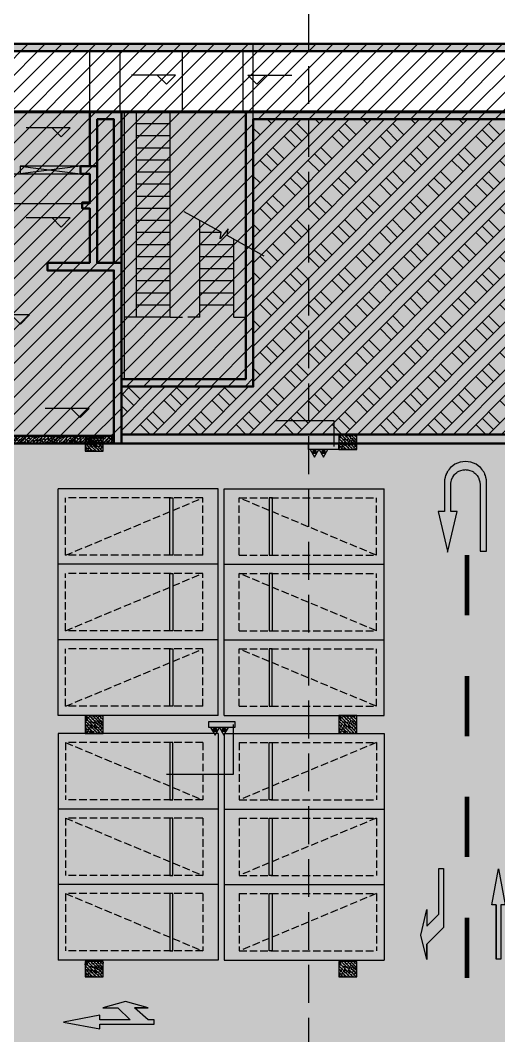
# Model space of a CAD drawing. Extents: x -1338203 to 1886333, y -530034 to 1031844.
# Drawn here: x 786707 to 802556, y 101746 to 135356 of the extents above; entities that cross this region are included whole.
import ezdxf

# ---------------------------------------------------------------- set-up
doc = ezdxf.new("R2010")
doc.units = 0
doc.header["$LTSCALE"] = 1000
doc.header["$MEASUREMENT"] = 0
for name, pattern in [('$1$DASH', [0.35, 0.25, -0.1]), ('$2$DASH', [0.35, 0.25, -0.1]), ('A-001-平面B2$0$__DASH', [0.35, 0.25, -0.1])]:
    doc.linetypes.add(name, pattern=pattern)
for name, color, linetype in [('$0$DIM_SYMB', 3, 'Continuous'), ('$1$0A-P-PKNG-LINE', 9, 'Continuous'), ('A-07-平面B1$0$0A-A-SYMB-ELEV', 150, 'Continuous'), ('A-07-平面B1$0$0A-E-STRS', 2, 'Continuous'), ('A-07-平面B1$0$0A-P-PKNG-STRP', 40, 'Continuous'), ('A-07-平面B1$0$0A-S-WALL-FINI', 5, 'Continuous'), ('A-FIRE', 7, 'Continuous'), ('p-a-regular', 5, 'Continuous'), ('S-07-墙柱B1_1$0$0S-CW-HATCH', 251, 'Continuous'), ('S-07-墙柱B1_1$0$0S-CW-HATCH-UP', 251, 'Continuous'), ('S-07-墙柱B1_1$0$0S-S-HOLE', 55, 'Continuous'), ('S001地下一墙柱$0$S001地下一墙柱$0$0S-CC-LINE', 52, 'Continuous'), ('S001地下一墙柱$0$S001地下一墙柱$0$0S-CW-HATCH', 251, 'Continuous'), ('S001地下一墙柱$0$S001地下一墙柱$0$0S-CW-HATCH-UP', 251, 'Continuous'), ('中心线', 42, 'Continuous'), ('地面指向箭头', 7, 'Continuous'), ('负一层消火栓$0$0P-ACC-FH', 7, 'Continuous'), ('负一层消火栓$0$0P-DIM-FH', 3, 'Continuous'), ('负一层消火栓$0$0P-EQUIP-FH', 7, 'Continuous')]:
    doc.layers.add(name, color=color, linetype=linetype)
doc.layers.add('AAD-A-PROOF', color=30, linetype='Continuous', plot=False)
doc.layers.add('p-a-regular-narrow', color=7, linetype='Continuous', true_color=0x9600ff)
doc.layers.add('p-h-walkable', color=7, linetype='Continuous', lineweight=70, true_color=0xf0f0f0)
doc.layers.add('S-07-墙柱B1_1$0$0S-CW-LINE', color=7, linetype='Continuous', lineweight=50)
doc.layers.add('S001地下一墙柱$0$S001地下一墙柱$0$0S-CW-LINE', color=7, linetype='Continuous', lineweight=50)
pattern_1 = [(45, (321361.53, 273451.68), (-280.633, 280.633), [])]

# ---------------------------------------------------------------- blocks, each defined once
blk = doc.blocks.new('负一层消火栓$0$$TwtSys$00000546')
h = blk.add_hatch()
h.set_pattern_fill('ANSI31', color=256, scale=200, style=0)
h.set_pattern_definition([(45, (-38543.802, -6670.83), (-17.67767, 17.67767), [])])
h.paths.add_polyline_path([(-65, 174), (65, 174), (65, 44), (-65, 44)])
for points in [[(0, 344), (-198, 0), (198, 0)], [(-65, 174), (65, 174), (65, 44), (-65, 44)]]:
    blk.add_lwpolyline(points, close=True)
blk = doc.blocks.new('负一层消火栓')
at = {"layer": '负一层消火栓$0$0P-ACC-FH', "elevation": 0}
blk.add_lwpolyline([(29887, -185740), (29887, -185540), (30887, -185540), (30887, -185740)], close=True, dxfattribs=at)
at = {"layer": '负一层消火栓$0$0P-ACC-FH'}
blk.add_lwpolyline([(26591, -194740), (27444, -194740), (27444, -194940), (26591, -194940)], close=True, dxfattribs=at)
at = {"layer": '负一层消火栓$0$0P-DIM-FH'}
for p, q in [((30737, -184791), (28775, -184791)), ((30737, -185640), (30737, -184791)), ((27391, -194840, 800), (27391, -196496, 800)), ((27391, -196496, 800), (25189, -196496, 800))]:
    blk.add_line(p, q, dxfattribs=at)
at = {"layer": '负一层消火栓$0$0P-EQUIP-FH', "xscale": 0.75, "yscale": 0.75, "zscale": 0.75, "rotation": 180}
for p in [(30088, -185740, 800), (30386, -185740, 800), (26792, -194940, 800), (27090, -194940, 800)]:
    blk.add_blockref('负一层消火栓$0$$TwtSys$00000546', p, dxfattribs=at)
blk = doc.blocks.new('剖面位置')
at = {"layer": '$0$DIM_SYMB', "linetype": '$2$DASH', "ltscale": 5}
blk.add_lwpolyline([(29891, -167801), (29891, -222090), (30997, -222090), (42410, -315041)], dxfattribs=at)
blk.add_lwpolyline([(29891, -167801), (29891, -222090), (30997, -222090), (42410, -315041)], dxfattribs=at)
blk = doc.blocks.new('左转或右转')
at = {"layer": '地面指向箭头'}
blk.add_hatch(color=251, dxfattribs=at).paths.add_polyline_path([(3221046, 2451667), (3221247, 2450864), (3221247, 2451366), (3221799, 2451918), (3221799, 2453874), (3221648, 2453874), (3221648, 2452369), (3221247, 2451968), (3221247, 2452519)])
at = {"layer": '地面指向箭头', "color": 251}
blk.add_lwpolyline([(3221247, 2450864), (3221046, 2451667), (3221247, 2452519), (3221247, 2451968), (3221648, 2452369), (3221648, 2453874), (3221799, 2453874), (3221799, 2451918), (3221247, 2451366), (3221247, 2450864), (3221247, 2451366)], dxfattribs=at)
blk = doc.blocks.new('JTDT')
at = {"layer": 'A-FIRE'}
h = blk.add_hatch(color=251, dxfattribs=at)
h.dxf.hatch_style = 1
h.paths.add_polyline_path([(189165, 82916), (189162, 82988), (189159, 82988), (189147, 83060), (189144, 83075), (189126, 83123), (189114, 83162), (189105, 83180), (189081, 83230), (189072, 83245), (189057, 83269), (189036, 83299), (189024, 83317), (189021, 83320), (189021, 83323), (188961, 83389), (188893, 83449), (188818, 83500), (188734, 83542), (188650, 83571), (188561, 83586), (188468, 83592), (188378, 83586), (188288, 83571), (188202, 83542), (188118, 83500), (188043, 83449), (187974, 83389), (187915, 83323), (187915, 83320), (187912, 83317), (187900, 83299), (187882, 83269), (187864, 83245), (187858, 83230), (187831, 83180), (187822, 83162), (187810, 83123), (187795, 83075), (187789, 83060), (187777, 82988), (187771, 82916), (187771, 82895), (187771, 82839), (187771, 81938), (187559, 81938), (187559, 81935), (187867, 80625), (187876, 80592), (187882, 80625), (188190, 81935), (187983, 81935), (187983, 81938), (187983, 82839), (187986, 82895), (187989, 82916), (188007, 82988), (188037, 83060), (188046, 83075), (188076, 83123), (188109, 83162), (188124, 83180), (188184, 83230), (188205, 83245), (188247, 83269), (188318, 83299), (188390, 83317), (188441, 83320), (188468, 83323), (188492, 83320), (188543, 83317), (188615, 83299), (188686, 83269), (188728, 83245), (188749, 83230), (188809, 83180), (188824, 83162), (188857, 83123), (188887, 83075), (188896, 83060), (188926, 82988), (188944, 82916), (188947, 82895), (188949, 82839), (188949, 80625), (189168, 80625), (189168, 82839), (189168, 82895)])
at = {"layer": '地面指向箭头', "color": 251, "linetype": 'Continuous'}
blk.add_lwpolyline([(189165, 82916), (189162, 82988), (189159, 82988), (189147, 83060), (189144, 83075), (189126, 83123), (189114, 83162), (189105, 83180), (189081, 83230), (189072, 83245), (189057, 83269), (189036, 83299), (189024, 83317), (189021, 83320), (189021, 83323), (188961, 83389), (188893, 83449), (188818, 83500), (188734, 83542), (188650, 83571), (188561, 83586), (188468, 83592), (188378, 83586), (188288, 83571), (188202, 83542), (188118, 83500), (188043, 83449), (187974, 83389), (187915, 83323), (187915, 83320), (187912, 83317), (187900, 83299), (187882, 83269), (187864, 83245), (187858, 83230), (187831, 83180), (187822, 83162), (187810, 83123), (187795, 83075), (187789, 83060), (187777, 82988), (187771, 82916), (187771, 82895), (187771, 82839), (187771, 81938), (187559, 81938), (187559, 81935), (187867, 80625), (187876, 80592), (187882, 80625), (188190, 81935), (187983, 81935), (187983, 81938), (187983, 82839), (187986, 82895), (187989, 82916), (188007, 82988), (188037, 83060), (188046, 83075), (188076, 83123), (188109, 83162), (188124, 83180), (188184, 83230), (188205, 83245), (188247, 83269), (188318, 83299), (188390, 83317), (188441, 83320), (188468, 83323), (188492, 83320), (188543, 83317), (188615, 83299), (188686, 83269), (188728, 83245), (188749, 83230), (188809, 83180), (188824, 83162), (188857, 83123), (188887, 83075), (188896, 83060), (188926, 82988), (188944, 82916), (188947, 82895), (188949, 82839), (188949, 80625), (189168, 80625), (189168, 82839), (189168, 82895), (189165, 82916)], dxfattribs=at)
blk = doc.blocks.new('直行')
at = {"layer": '地面指向箭头'}
blk.add_hatch(color=251, dxfattribs=at).paths.add_polyline_path([(-29241, 4059962), (-29466, 4058762), (-29316, 4058762), (-29316, 4056961), (-29166, 4056961), (-29166, 4058762), (-29016, 4058762)])
at = {"layer": '地面指向箭头', "color": 251}
blk.add_lwpolyline([(-29316, 4058762), (-29316, 4056961), (-29316, 4058762), (-29316, 4058762), (-29466, 4058762), (-29241, 4059962), (-29016, 4058762), (-29166, 4058762), (-29166, 4056961), (-29316, 4056961), (-29316, 4056961)], dxfattribs=at)
blk = doc.blocks.new('直行右转或左转')
at = {"layer": '地面指向箭头'}
blk.add_hatch(color=251, dxfattribs=at).paths.add_polyline_path([(3219528, 2452519), (3218327, 2452294), (3218327, 2452444), (3217325, 2452444), (3217726, 2452044), (3218227, 2452044), (3217476, 2451843), (3216725, 2452044), (3217175, 2452044), (3216725, 2452444), (3216524, 2452444), (3216524, 2452594), (3218327, 2452594), (3218327, 2452745)])
at = {"layer": '地面指向箭头', "color": 251}
blk.add_lwpolyline([(3216725, 2452044), (3217175, 2452044), (3216725, 2452044), (3217476, 2451843), (3218227, 2452044), (3217726, 2452044), (3217325, 2452444), (3218327, 2452444), (3218327, 2452294), (3219528, 2452519), (3218327, 2452745), (3218327, 2452594), (3216524, 2452594), (3216524, 2452444), (3216725, 2452444), (3217175, 2452044)], dxfattribs=at)
blk = doc.blocks.new('A$C9cb663f1')
at = {"layer": '中心线', "color": 251, "const_width": 150}
for points in [[(388861, -244104), (388861, -246104)], [(388861, -248104), (388861, -250104)], [(388861, -252104), (388861, -254104)], [(388861, -256104), (388861, -258104)]]:
    blk.add_lwpolyline(points, dxfattribs=at)
at = {"layer": '地面指向箭头', "color": 251}
for name, p in [('JTDT', (200342, -324601)), ('直行', (419143, -4314449))]:
    blk.add_blockref(name, p, dxfattribs=at)
at = {"layer": '地面指向箭头', "color": 251, "linetype": 'Continuous'}
blk.add_blockref('左转或右转', (-2833719, -2708357), dxfattribs=at)
at = {"layer": '地面指向箭头', "color": 251, "linetype": 'Continuous', "rotation": 180}
blk.add_blockref('直行右转或左转', (3595023, 2192955), dxfattribs=at)
blk = doc.blocks.new('A-07-平面B1$0$sdfhdfgjhfg')
at = {"layer": 'A-07-平面B1$0$0A-E-STRS'}
for p, q in [((45670, -990), (45270, -990)), ((45270, -1390), (44150, -1390)), ((45270, -1790), (44150, -1790)), ((45270, -2190), (44150, -2190)), ((45270, -2590), (44150, -2590)), ((45270, -2990), (44150, -2990)), ((45270, -3390), (44150, -3390)), ((45270, -3790), (44150, -3790)), ((45270, -4190), (44150, -4190)), ((45270, -4590), (44150, -4590)), ((45270, -4990), (44150, -4990)), ((46955, -4990), (46250, -4990)), ((45270, -5390), (44150, -5390)), ((47370, -5390), (46250, -5390)), ((45270, -5790), (44150, -5790)), ((47370, -5790), (46250, -5790)), ((45270, -6190), (44150, -6190)), ((47370, -6190), (46250, -6190)), ((45270, -6590), (44150, -6590)), ((47370, -6590), (46250, -6590)), ((45270, -6990), (44150, -6990)), ((47370, -6990), (46250, -6990)), ((45270, -7390), (44150, -7390)), ((47370, -7390), (46250, -7390)), ((45270, -7790), (44150, -7790)), ((45270, -7790), (45670, -7790)), ((47370, -7790), (47770, -7790))]:
    blk.add_line(p, q, dxfattribs=at)
for points in [[(44150, -7790), (43750, -7790), (43750, -990), (44150, -990)], [(44150, -7790), (44150, -990)], [(45270, -7790), (45270, -990)], [(48385, -5770), (47153, -5089), (47188, -4869), (46920, -5200), (46957, -4981), (45725, -4300)], [(46250, -7790), (46250, -4590)], [(47370, -7790), (47370, -5209)], [(46250, -7790), (45850, -7790)]]:
    blk.add_lwpolyline(points, dxfattribs=at)
at = {"layer": 'A-07-平面B1$0$0A-S-WALL-FINI', "flags": 128}
blk.add_lwpolyline([(43750, -9840), (43750, -990), (43650, -990)], dxfattribs=at)
blk = doc.blocks.new('A-07-平面B1')
at = {"layer": 'A-07-平面B1$0$0A-A-SYMB-ELEV'}
for p, q in [((33840, 9905), (32382, 9905)), ((33540, 9605), (33240, 9905)), ((33540, 9605), (33840, 9905)), ((36536, 9605), (36236, 9905)), ((36236, 9905), (37695, 9905)), ((36536, 9605), (36836, 9905)), ((30351, 8155), (28893, 8155)), ((30051, 7855), (29751, 8155)), ((30051, 7855), (30351, 8155)), ((30351, 5175), (28893, 5175)), ((30051, 4875), (29751, 5175)), ((30051, 4875), (30351, 5175)), ((29002, 1963), (27543, 1963)), ((28702, 1663), (28402, 1963)), ((28702, 1663), (29002, 1963)), ((30986, -1134), (29527, -1134)), ((30686, -1434), (30386, -1134)), ((30686, -1434), (30986, -1134))]:
    blk.add_line(p, q, dxfattribs=at)
at = {"layer": 'A-07-平面B1$0$0A-P-PKNG-STRP'}
for points in [[(32000, 8690), (31000, 8690), (31000, 10690), (32000, 10690)], [(36070, 8690), (34070, 8690), (34070, 10690), (36070, 10690)], [(28390, 6640), (31000, 6640), (31000, 5640), (28390, 5640)]]:
    blk.add_lwpolyline(points, close=True, dxfattribs=at)
blk.add_blockref('A-07-平面B1$0$sdfhdfgjhfg', (-11600, 9680))

msp = doc.modelspace()

# ---------------------------------------------------------------- hatches: boundary and pattern name
at = {"layer": '$1$0A-P-PKNG-LINE', "linetype": '$1$DASH', "ltscale": 0.002}
h = msp.add_hatch(dxfattribs=at)
h.set_pattern_fill('夯实土壤', color=251, scale=200)
h.set_pattern_definition([(45, (236, -5e-07), (-794.788, 794.788), []), (45, (656, -5e-07), (-794.788, 794.788), []), (45, (1076, -5e-07), (-794.788, 794.788), []), (135, (236, -5e-07), (-794.788, -794.788), [530, -594]), (135, (446, 210), (-794.788, -794.788), [530, -594]), (135, (656, 420), (-794.788, -794.788), [530, -594])])
h.paths.add_polyline_path([(794426.6, 132079.1), (794426.6, 123229.1), (790056.6, 123229.1), (790056.6, 121649.1), (802906.6, 121649.1), (802906.6, 127329.1), (804556.6, 127329.1), (804556.6, 132079.1)])
at = {"ltscale": 0.002}
h = msp.add_hatch(dxfattribs=at)
h.set_pattern_fill('ANSI31', color=8, scale=250)
h.set_pattern_definition(pattern_1)
h.paths.add_polyline_path([(768656.6, 121345.6), (776146.6, 121345.6), (776146.6, 120345.6), (775996.6, 120345.6), (775996.6, 119945.6), (782616.6, 119945.6), (782616.6, 120345.6), (782466.6, 120345.6), (782466.6, 121345.6), (790056.6, 121345.6), (790056.6, 123225.6), (794426.6, 123225.6), (794426.6, 134575.6), (786146.6, 134575.6), (786146.6, 132325.6), (784596.5, 132325.6), (784596.5, 133225.6), (780466.6, 133225.6), (780466.6, 134795.6), (777346.6, 134795.6), (777346.6, 132325.6), (759966.6, 132325.6), (759966.6, 134795.6), (756846.6, 134795.6), (756846.6, 133225.6), (752716.7, 133225.6), (752716.7, 132325.6), (750916.6, 132325.6), (750916.6, 130525.6), (748056.6, 130525.6), (748056.6, 127325.6), (747256.6, 127325.6), (747256.6, 125275.6), (746356.6, 125275.6), (746356.6, 121345.6), (754846.6, 121345.6), (754846.6, 120345.6), (754696.6, 120345.6), (754696.6, 119945.6), (761316.6, 119945.6), (761316.6, 120345.6), (761166.6, 120345.6), (761166.6, 121345.6), (765006.6, 121345.6)])
h = msp.add_hatch(dxfattribs=at)
h.set_pattern_fill('ANSI31', color=8, scale=250)
h.set_pattern_definition(pattern_1)
h.paths.add_polyline_path([(832646.6, 119945.6), (832646.6, 121345.6), (817666.6, 121345.6), (817666.6, 119945.6), (811346.6, 119945.6), (811346.6, 121345.6), (807496.6, 121345.6), (807496.6, 127235.6), (804556.6, 127235.6), (804556.6, 132075.6), (794426.6, 132075.6), (794426.6, 134575.6), (807666.6, 134575.6), (807666.6, 132325.6), (809216.7, 132325.6), (809216.6, 133225.6), (813346.6, 133225.6), (813346.6, 134795.6), (816466.6, 134795.6), (816466.6, 132325.6), (833846.6, 132325.6), (833846.6, 134795.6), (836966.6, 134795.6), (836966.6, 133225.6), (841096.5, 133225.6), (841096.5, 132325.6), (842896.6, 132325.6), (842896.6, 130525.6), (845756.6, 130525.6), (845756.6, 127325.6), (846556.6, 127325.6), (846556.6, 124775.6), (847456.6, 124775.6), (847456.6, 121345.6), (838966.6, 121345.6), (838966.6, 120345.6), (839116.6, 120345.6), (839116.6, 119945.6)])
at = {"layer": 'p-h-walkable', "ltscale": 0.002}
h = msp.add_hatch(color=256, dxfattribs=at)
h.dxf.hatch_style = 1
h.paths.add_polyline_path([(633826.6, 244460.7), (640276.6, 244575.6), (640576.6, 234544.8), (645576.7, 234544.6), (645576.7, 209278.9), (732355.9, 209029), (732355.1, 235229.9), (738506.7, 235229.9), (738506.6, 268838.9), (732734.3, 268838.9), (732734.3, 272898.9), (711963.1, 272898.9), (711963.1, 278984.7), (717256.7, 278984.7), (717256.7, 284049), (733571.6, 284135.6), (733996.6, 290449.1), (739216.6, 290449.1), (739766.6, 284299.1), (754626.6, 284299.1), (755296.6, 290449.1), (760516.6, 290449.1), (760816.6, 283049.1), (760816.3, 275879.2), (775122.6, 275879.2), (776006.6, 274138.9), (776006.6, 259429.1), (778716.6, 259429.1), (778716.6, 238849.1), (783416.6, 238849.1), (783416.6, 237229.1), (782066.6, 237229.1), (782066.6, 234429.1), (779546.6, 234429.1), (779546.6, 237129.1), (773916.6, 237129.1), (773916.6, 243229.1), (764306.6, 243225.6), (764306.6, 236639.1), (760766.6, 236639.1), (760766.6, 234429.1), (758246.6, 234429.1), (758246.6, 238649.1), (762116.6, 238649.1), (762116.6, 243225.6), (748656.6, 243225.6), (748756.3, 207529.1), (800106.6, 207528.9), (800206.7, 201639.7), (812908.2, 202239.1), (812576.6, 180449.3), (744206, 180449.3), (744206, 173439), (728556.7, 173439), (728556.6, 122289.1), (746356.6, 122289.1), (750916.6, 132325.6), (842896.6, 132325.6), (843211.6, 121345.6), (839116.6, 121345.6), (839116.6, 93449.1), (864906.6, 93449.1), (864906.6, 79694), (875856.6, 74929.1), (875856.6, 65749.1), (834560.6, 65749.1), (839142.9, 28436.3), (869465.5, 32160.2), (871163.4, 18334), (873704.3, 18646.1), (877328.9, 5540.2), (761876.2, -8638.5), (761133.2, 2082.3), (764950.9, 5291.5), (763253.1, 19116.3), (799242.7, 23536.1), (793807.6, 65749.1), (750756.6, 65749.1), (751556.6, 81645.6), (636016.6, 81645.6), (636016.6, 96345.6), (629416.6, 96345.6), (629416.6, 118203.2), (622306.6, 118203.2), (622286.6, 139083.2), (644406.6, 137003.2), (644406.6, 129968.2), (656656.6, 129968.2), (656406.6, 138083.2), (712156.6, 138083.2), (711856.6, 184449.1), (581811.6, 184349.1), (581826.6, 197199.1), (585876.6, 197449.1), (585976.6, 209279), (629226.6, 209578.9), (628926.8, 236145.4), (633826.6, 236145.6)])
at = {"layer": 'S-07-墙柱B1_1$0$0S-CW-HATCH'}
h = msp.add_hatch(color=256, dxfattribs=at)
h.dxf.hatch_style = 1
h.paths.add_polyline_path([(789006.6, 130279.1), (788706.6, 130279.1), (788706.6, 130529.1), (789256.6, 130529.1), (789256.6, 127329.1), (790056.6, 127329.1), (790056.6, 121349.1), (789806.6, 121349.1), (789806.6, 127079.1), (787606.6, 127079.1), (787606.6, 127329.1), (789006.6, 127329.1), (789006.6, 129129.1), (788756.6, 129129.1), (788756.6, 129329.1), (789006.6, 129329.1)])
h = msp.add_hatch(color=256, dxfattribs=at)
h.dxf.hatch_style = 1
h.paths.add_polyline_path([(786396.6, 121599.1), (789806.6, 121599.1), (789806.6, 121349.1), (786146.6, 121349.1), (786146.6, 124139.1), (786396.6, 124139.1)])
at = {"layer": 'S-07-墙柱B1_1$0$0S-CW-HATCH-UP'}
h = msp.add_hatch(dxfattribs=at)
h.set_pattern_fill('钢筋混凝土', color=256, scale=30)
h.set_pattern_definition([(45, (758006.6, 123639.074), (-53.03301, 53.03301), []), (50, (758006.6, 123639.07), (215.1781, -18.8256), [22.5, -247.5]), (355, (758006.6, 123639.07), (-41.6254, 225.6576), [18, -198]), (100.4514, (758024.53, 123637.5), (173.5528, 206.8319), [19.122, -210.3426]), (46.1842, (758006.6, 123699.07), (320.1723, -49.6557), [33.75, -371.25]), (96.6356, (758033.28, 123694.94), (280.3988, 292.2354), [28.683, -315.514]), (351.1842, (758006.6, 123699.07), (280.3986, 292.2356), [27, -297]), (21, (758036.6, 123684.07), (179.0721, -120.7857), [22.5, -247.5]), (326, (758036.6, 123684.07), (72.9946, 217.545), [18, -198]), (71.4514, (758051.52, 123674), (252.0668, 96.7591), [19.122, -210.3426]), (37.5, (758006.6, 123639.07), (3.64796, 99.86816), [0, -195.6, 0, -201, 0, -198.75]), (7.5, (758006.6, 123639.07), (78.92086, 118.3235), [0, -114.6, 0, -191.1, 0, -75.75]), (327.5, (757939.7, 123639.07), (160.14673, -6.76646), [0, -75, 0, -234, 0, -310.5]), (317.5, (757909.7, 123639.07), (174.95585, 30.0315), [0, -97.5, 0, -155.4, 0, -220.5])])
h.paths.add_polyline_path([(789006.6, 130279.1), (788706.6, 130279.1), (788706.6, 130529.1), (789256.6, 130529.1), (789256.6, 127329.1), (790056.6, 127329.1), (790056.6, 121349.1), (789806.6, 121349.1), (789806.6, 127079.1), (787606.6, 127079.1), (787606.6, 127329.1), (789006.6, 127329.1), (789006.6, 129129.1), (788756.6, 129129.1), (788756.6, 129329.1), (789006.6, 129329.1)])
h = msp.add_hatch(dxfattribs=at)
h.set_pattern_fill('钢筋混凝土', color=256, scale=30)
h.set_pattern_definition([(45, (758006.6, 123639.074), (-53.033, 53.033), []), (50, (758006.6, 123639.07), (215.1781, -18.8256), [22.5, -247.5]), (355, (758006.6, 123639.07), (-41.6254, 225.6576), [18, -198]), (100.4514, (758024.53, 123637.5), (173.5528, 206.8319), [19.122, -210.3426]), (46.1842, (758006.6, 123699.07), (320.1723, -49.6557), [33.75, -371.25]), (96.6356, (758033.28, 123694.94), (280.3988, 292.2354), [28.683, -315.514]), (351.1842, (758006.6, 123699.07), (280.3986, 292.2356), [27, -297]), (21, (758036.6, 123684.07), (179.0721, -120.7857), [22.5, -247.5]), (326, (758036.6, 123684.07), (72.9946, 217.545), [18, -198]), (71.4514, (758051.52, 123674), (252.0668, 96.7591), [19.122, -210.3426]), (37.5, (758006.6, 123639.07), (3.64796, 99.86816), [0, -195.6, 0, -201, 0, -198.75]), (7.5, (758006.6, 123639.07), (78.92086, 118.3235), [0, -114.6, 0, -191.1, 0, -75.75]), (327.5, (757939.7, 123639.07), (160.14673, -6.76646), [0, -75, 0, -234, 0, -310.5]), (317.5, (757909.7, 123639.07), (174.95585, 30.0315), [0, -97.5, 0, -155.4, 0, -220.5])])
h.paths.add_polyline_path([(786396.6, 121599.1), (789806.6, 121599.1), (789806.6, 121349.1), (786146.6, 121349.1), (786146.6, 124139.1), (786396.6, 124139.1)])
at = {"layer": 'S001地下一墙柱$0$S001地下一墙柱$0$0S-CW-HATCH', "ltscale": 0.002}
h = msp.add_hatch(color=256, dxfattribs=at)
h.dxf.hatch_style = 1
h.paths.add_polyline_path([(804556.6, 130529.1), (804556.6, 132079.1), (794426.6, 132079.1), (794426.6, 123229.1), (790056.6, 123229.1), (790056.6, 123479.1), (794176.6, 123479.1), (794176.6, 132329.1), (804806.6, 132329.1), (804806.6, 130529.1)])
at = {"layer": 'S001地下一墙柱$0$S001地下一墙柱$0$0S-CW-HATCH'}
h = msp.add_hatch(color=256, dxfattribs=at)
h.dxf.hatch_style = 1
h.paths.add_polyline_path([(789456.6, 121099.1), (789456.6, 121599.1), (788856.6, 121599.1), (788856.6, 121099.1)])
at = {"layer": 'S001地下一墙柱$0$S001地下一墙柱$0$0S-CW-HATCH', "ltscale": 0.002}
h = msp.add_hatch(color=256, dxfattribs=at)
h.dxf.hatch_style = 1
h.paths.add_polyline_path([(790056.6, 121649.1), (803756.6, 121649.1), (803756.6, 121349.1), (790056.6, 121349.1)])
at = {"layer": 'S001地下一墙柱$0$S001地下一墙柱$0$0S-CW-HATCH'}
h = msp.add_hatch(color=256, dxfattribs=at)
h.dxf.hatch_style = 1
h.paths.add_polyline_path([(797856.6, 121149.1), (797856.6, 121649.1), (797256.6, 121649.1), (797256.6, 121149.1)])
h = msp.add_hatch(color=256, dxfattribs=at)
h.dxf.hatch_style = 1
h.paths.add_polyline_path([(789456.6, 111749.3), (789456.6, 112348.9), (788856.6, 112348.9), (788856.6, 111749.3)])
h = msp.add_hatch(color=256, dxfattribs=at)
h.dxf.hatch_style = 1
h.paths.add_polyline_path([(797856.6, 111749.3), (797856.6, 112348.9), (797256.6, 112348.9), (797256.6, 111749.3)])
h = msp.add_hatch(color=256, dxfattribs=at)
h.dxf.hatch_style = 1
h.paths.add_polyline_path([(789456.6, 103699.1), (789456.6, 104199.1), (788856.6, 104199.1), (788856.6, 103699.1)])
h = msp.add_hatch(color=256, dxfattribs=at)
h.dxf.hatch_style = 1
h.paths.add_polyline_path([(797856.6, 103699.1), (797856.6, 104199.1), (797256.6, 104199.1), (797256.6, 103699.1)])
at = {"layer": 'S001地下一墙柱$0$S001地下一墙柱$0$0S-CW-HATCH-UP', "ltscale": 0.002}
h = msp.add_hatch(dxfattribs=at)
h.set_pattern_fill('钢筋混凝土', color=256, scale=30)
h.set_pattern_definition([(45, (-8e-05, 0.0003), (-53.0330086, 53.0330086), []), (50, (-8e-05, 0.0003), (215.178055, -18.82564), [22.5, -247.5]), (355, (-8e-05, 0.0003), (-41.6254, 225.65764), [18, -198]), (100.4514, (17.93, -1.57), (173.552815, 206.83186), [19.122057, -210.342634]), (46.1842, (-8e-05, 60), (320.172315, -49.6557), [33.75, -371.25]), (96.6356, (26.68, 55.86), (280.39881, 292.23536), [28.68309, -315.5139]), (351.1842, (-8e-05, 60), (280.39858, 292.23558), [27, -297]), (21, (30, 45), (179.072116, -120.785667), [22.5, -247.5]), (326, (30, 45), (72.9946, 217.545014), [18, -198]), (71.4514, (44.92, 34.93), (252.06679, 96.75915), [19.122057, -210.342634]), (37.5, (-8e-05, 0.0003), (3.6479566, 99.868156), [0, -195.6, 0, -201, 0, -198.75]), (7.5, (-8e-05, 0.0003), (78.920861, 118.323514), [0, -114.6, 0, -191.1, 0, -75.75]), (327.5, (-66.9, 0.0003), (160.146731, -6.7664615), [0, -75, 0, -234, 0, -310.5]), (317.5, (-96.9, 0.0003), (174.95585, 30.031495), [0, -97.5, 0, -155.4, 0, -220.5])])
h.paths.add_polyline_path([(786146.6, 132329.1), (786146.6, 134579.1), (807666.6, 134579.1), (807666.6, 132329.1), (807416.6, 132329.1), (807416.6, 134329.1), (786396.6, 134329.1), (786396.6, 132329.1)])
h = msp.add_hatch(dxfattribs=at)
h.set_pattern_fill('钢筋混凝土', color=256, scale=30)
h.set_pattern_definition([(45, (-8e-05, 0.0003), (-53.0330086, 53.0330086), []), (50, (-8e-05, 0.0003), (215.178055, -18.82564), [22.5, -247.5]), (355, (-8e-05, 0.0003), (-41.6254, 225.65764), [18, -198]), (100.4514, (17.93, -1.57), (173.552815, 206.83186), [19.122057, -210.342634]), (46.1842, (-8e-05, 60), (320.172315, -49.6557), [33.75, -371.25]), (96.6356, (26.68, 55.86), (280.39881, 292.23536), [28.68309, -315.5139]), (351.1842, (-8e-05, 60), (280.39858, 292.23558), [27, -297]), (21, (30, 45), (179.072116, -120.785667), [22.5, -247.5]), (326, (30, 45), (72.9946, 217.545014), [18, -198]), (71.4514, (44.92, 34.93), (252.06679, 96.75915), [19.122057, -210.342634]), (37.5, (-8e-05, 0.0003), (3.6479566, 99.868156), [0, -195.6, 0, -201, 0, -198.75]), (7.5, (-8e-05, 0.0003), (78.920861, 118.323514), [0, -114.6, 0, -191.1, 0, -75.75]), (327.5, (-66.9, 0.0003), (160.146731, -6.7664615), [0, -75, 0, -234, 0, -310.5]), (317.5, (-96.9, 0.0003), (174.95585, 30.031495), [0, -97.5, 0, -155.4, 0, -220.5])])
h.paths.add_polyline_path([(789006.6, 130529.1), (789006.6, 132329.1), (790056.6, 132329.1), (790056.6, 127329.1), (789806.6, 127329.1), (789806.6, 132079.1), (789256.6, 132079.1), (789256.6, 130529.1)])
h = msp.add_hatch(dxfattribs=at)
h.set_pattern_fill('钢筋混凝土', color=256, scale=30)
h.set_pattern_definition([(45, (-8e-05, 0.0003), (-53.0330086, 53.0330086), []), (50, (-8e-05, 0.0003), (215.178055, -18.82564), [22.5, -247.5]), (355, (-8e-05, 0.0003), (-41.6254, 225.65764), [18, -198]), (100.4514, (17.93, -1.57), (173.552815, 206.83186), [19.122057, -210.342634]), (46.1842, (-8e-05, 60), (320.172315, -49.6557), [33.75, -371.25]), (96.6356, (26.68, 55.86), (280.39881, 292.23536), [28.68309, -315.5139]), (351.1842, (-8e-05, 60), (280.39858, 292.23558), [27, -297]), (21, (30, 45), (179.072116, -120.785667), [22.5, -247.5]), (326, (30, 45), (72.9946, 217.545014), [18, -198]), (71.4514, (44.92, 34.93), (252.06679, 96.75915), [19.122057, -210.342634]), (37.5, (-8e-05, 0.0003), (3.6479566, 99.868156), [0, -195.6, 0, -201, 0, -198.75]), (7.5, (-8e-05, 0.0003), (78.920861, 118.323514), [0, -114.6, 0, -191.1, 0, -75.75]), (327.5, (-66.9, 0.0003), (160.146731, -6.7664615), [0, -75, 0, -234, 0, -310.5]), (317.5, (-96.9, 0.0003), (174.95585, 30.031495), [0, -97.5, 0, -155.4, 0, -220.5])])
h.paths.add_polyline_path([(804556.6, 130529.1), (804556.6, 132079.1), (794426.6, 132079.1), (794426.6, 123229.1), (790056.6, 123229.1), (790056.6, 123479.1), (794176.6, 123479.1), (794176.6, 132329.1), (804806.6, 132329.1), (804806.6, 130529.1)])
at = {"layer": 'S001地下一墙柱$0$S001地下一墙柱$0$0S-CW-HATCH-UP'}
h = msp.add_hatch(dxfattribs=at)
h.set_pattern_fill('钢筋混凝土', color=256, scale=30, angle=-90)
h.set_pattern_definition([(315, (798408.33, 88788.34), (53.03301, 53.03301), []), (320, (798408.33, 88788.34), (-18.8256, -215.1781), [22.5, -247.5]), (265, (798408.33, 88788.34), (225.6576, 41.6254), [18, -198]), (10.4514, (798406.76, 88770.4), (206.8319, -173.5528), [19.122, -210.3426]), (316.1842, (798468.33, 88788.34), (-49.6557, -320.1723), [33.75, -371.25]), (6.6356, (798464.2, 88761.66), (292.2354, -280.3988), [28.683, -315.514]), (261.1842, (798468.33, 88788.34), (292.2356, -280.3986), [27, -297]), (291, (798453.33, 88758.34), (-120.7857, -179.0721), [22.5, -247.5]), (236, (798453.33, 88758.34), (217.545, -72.9946), [18, -198]), (341.4514, (798443.27, 88743.42), (96.7591, -252.0668), [19.122, -210.3426]), (307.5, (798408.33, 88788.34), (99.86816, -3.64796), [0, -195.6, 0, -201, 0, -198.75]), (277.5, (798408.33, 88788.34), (118.3235, -78.92086), [0, -114.6, 0, -191.1, 0, -75.75]), (237.5, (798408.33, 88855.24), (-6.76646, -160.14673), [0, -75, 0, -234, 0, -310.5]), (227.5, (798408.33, 88885.24), (30.0315, -174.95585), [0, -97.5, 0, -155.4, 0, -220.5])])
h.paths.add_polyline_path([(789456.6, 121099.1), (789456.6, 121599.1), (788856.6, 121599.1), (788856.6, 121099.1)])
at = {"layer": 'S001地下一墙柱$0$S001地下一墙柱$0$0S-CW-HATCH-UP', "ltscale": 0.002}
h = msp.add_hatch(dxfattribs=at)
h.set_pattern_fill('钢筋混凝土', color=256, scale=30)
h.set_pattern_definition([(45, (-8e-05, 0.0003), (-53.0330086, 53.0330086), []), (50, (-8e-05, 0.0003), (215.178055, -18.82564), [22.5, -247.5]), (355, (-8e-05, 0.0003), (-41.6254, 225.65764), [18, -198]), (100.4514, (17.93, -1.57), (173.552815, 206.83186), [19.122057, -210.342634]), (46.1842, (-8e-05, 60), (320.172315, -49.6557), [33.75, -371.25]), (96.6356, (26.68, 55.86), (280.39881, 292.23536), [28.68309, -315.5139]), (351.1842, (-8e-05, 60), (280.39858, 292.23558), [27, -297]), (21, (30, 45), (179.072116, -120.785667), [22.5, -247.5]), (326, (30, 45), (72.9946, 217.545014), [18, -198]), (71.4514, (44.92, 34.93), (252.06679, 96.75915), [19.122057, -210.342634]), (37.5, (-8e-05, 0.0003), (3.6479566, 99.868156), [0, -195.6, 0, -201, 0, -198.75]), (7.5, (-8e-05, 0.0003), (78.920861, 118.323514), [0, -114.6, 0, -191.1, 0, -75.75]), (327.5, (-66.9, 0.0003), (160.146731, -6.7664615), [0, -75, 0, -234, 0, -310.5]), (317.5, (-96.9, 0.0003), (174.95585, 30.031495), [0, -97.5, 0, -155.4, 0, -220.5])])
h.paths.add_polyline_path([(790056.6, 121649.1), (803756.6, 121649.1), (803756.6, 121349.1), (790056.6, 121349.1)])
at = {"layer": 'S001地下一墙柱$0$S001地下一墙柱$0$0S-CW-HATCH-UP'}
h = msp.add_hatch(dxfattribs=at)
h.set_pattern_fill('钢筋混凝土', color=256, scale=30, angle=-90)
h.set_pattern_definition([(315, (806808.33, 88838.34), (53.03301, 53.03301), []), (320, (806808.33, 88838.34), (-18.8256, -215.1781), [22.5, -247.5]), (265, (806808.33, 88838.34), (225.6576, 41.6254), [18, -198]), (10.4514, (806806.76, 88820.4), (206.8319, -173.5528), [19.122, -210.3426]), (316.1842, (806868.33, 88838.34), (-49.6557, -320.1723), [33.75, -371.25]), (6.6356, (806864.2, 88811.66), (292.2354, -280.3988), [28.683, -315.514]), (261.1842, (806868.33, 88838.34), (292.2356, -280.3986), [27, -297]), (291, (806853.33, 88808.34), (-120.7857, -179.0721), [22.5, -247.5]), (236, (806853.33, 88808.34), (217.545, -72.9946), [18, -198]), (341.4514, (806843.27, 88793.42), (96.7591, -252.0668), [19.122, -210.3426]), (307.5, (806808.33, 88838.34), (99.86816, -3.64796), [0, -195.6, 0, -201, 0, -198.75]), (277.5, (806808.33, 88838.34), (118.3235, -78.92086), [0, -114.6, 0, -191.1, 0, -75.75]), (237.5, (806808.33, 88905.24), (-6.76646, -160.14673), [0, -75, 0, -234, 0, -310.5]), (227.5, (806808.33, 88935.24), (30.0315, -174.95585), [0, -97.5, 0, -155.4, 0, -220.5])])
h.paths.add_polyline_path([(797856.6, 121149.1), (797856.6, 121649.1), (797256.6, 121649.1), (797256.6, 121149.1)])
h = msp.add_hatch(dxfattribs=at)
h.set_pattern_fill('钢筋混凝土', color=256, scale=30, angle=-90)
h.set_pattern_definition([(315, (798408.335, 79488.34), (53.03301, 53.03301), []), (320, (798408.33, 79488.34), (-18.8256, -215.1781), [22.5, -247.5]), (265, (798408.33, 79488.34), (225.6576, 41.6254), [18, -198]), (10.4514, (798406.77, 79470.4), (206.8319, -173.5528), [19.122, -210.3426]), (316.1842, (798468.33, 79488.34), (-49.6557, -320.1723), [33.75, -371.25]), (6.6356, (798464.2, 79461.66), (292.2354, -280.3988), [28.683, -315.514]), (261.1842, (798468.33, 79488.34), (292.2356, -280.3986), [27, -297]), (291, (798453.33, 79458.34), (-120.7857, -179.0721), [22.5, -247.5]), (236, (798453.33, 79458.34), (217.545, -72.9946), [18, -198]), (341.4514, (798443.27, 79443.42), (96.7591, -252.0668), [19.122, -210.3426]), (307.5, (798408.335, 79488.34), (99.86816, -3.64796), [0, -195.6, 0, -201, 0, -198.75]), (277.5, (798408.33, 79488.34), (118.3235, -78.92086), [0, -114.6, 0, -191.1, 0, -75.75]), (237.5, (798408.335, 79555.24), (-6.76646, -160.14673), [0, -75, 0, -234, 0, -310.5]), (227.5, (798408.33, 79585.24), (30.0315, -174.95585), [0, -97.5, 0, -155.4, 0, -220.5])])
h.paths.add_polyline_path([(789456.6, 111749.3), (789456.6, 112348.9), (788856.6, 112348.9), (788856.6, 111749.3)])
h = msp.add_hatch(dxfattribs=at)
h.set_pattern_fill('钢筋混凝土', color=256, scale=30, angle=-90)
h.set_pattern_definition([(315, (806808.33, 79488.34), (53.03301, 53.03301), []), (320, (806808.33, 79488.34), (-18.8256, -215.1781), [22.5, -247.5]), (265, (806808.33, 79488.34), (225.6576, 41.6254), [18, -198]), (10.4514, (806806.76, 79470.4), (206.8319, -173.5528), [19.122, -210.3426]), (316.1842, (806868.33, 79488.34), (-49.6557, -320.1723), [33.75, -371.25]), (6.6356, (806864.2, 79461.66), (292.2354, -280.3988), [28.683, -315.514]), (261.1842, (806868.33, 79488.34), (292.2356, -280.3986), [27, -297]), (291, (806853.33, 79458.34), (-120.7857, -179.0721), [22.5, -247.5]), (236, (806853.33, 79458.34), (217.545, -72.9946), [18, -198]), (341.4514, (806843.27, 79443.42), (96.7591, -252.0668), [19.122, -210.3426]), (307.5, (806808.33, 79488.34), (99.86816, -3.64796), [0, -195.6, 0, -201, 0, -198.75]), (277.5, (806808.33, 79488.34), (118.3235, -78.92086), [0, -114.6, 0, -191.1, 0, -75.75]), (237.5, (806808.33, 79555.24), (-6.76646, -160.14673), [0, -75, 0, -234, 0, -310.5]), (227.5, (806808.33, 79585.24), (30.0315, -174.95585), [0, -97.5, 0, -155.4, 0, -220.5])])
h.paths.add_polyline_path([(797856.6, 111749.3), (797856.6, 112348.9), (797256.6, 112348.9), (797256.6, 111749.3)])
h = msp.add_hatch(dxfattribs=at)
h.set_pattern_fill('钢筋混凝土', color=256, scale=30, angle=-90)
h.set_pattern_definition([(315, (798408.33, 71388.34), (53.03301, 53.03301), []), (320, (798408.33, 71388.34), (-18.8256, -215.1781), [22.5, -247.5]), (265, (798408.33, 71388.34), (225.6576, 41.6254), [18, -198]), (10.4514, (798406.76, 71370.4), (206.8319, -173.5528), [19.122, -210.3426]), (316.1842, (798468.33, 71388.34), (-49.6557, -320.1723), [33.75, -371.25]), (6.6356, (798464.2, 71361.66), (292.2354, -280.3988), [28.683, -315.514]), (261.1842, (798468.33, 71388.34), (292.2356, -280.3986), [27, -297]), (291, (798453.33, 71358.34), (-120.7857, -179.0721), [22.5, -247.5]), (236, (798453.33, 71358.34), (217.545, -72.9946), [18, -198]), (341.4514, (798443.27, 71343.42), (96.7591, -252.0668), [19.122, -210.3426]), (307.5, (798408.33, 71388.34), (99.86816, -3.64796), [0, -195.6, 0, -201, 0, -198.75]), (277.5, (798408.33, 71388.34), (118.3235, -78.92086), [0, -114.6, 0, -191.1, 0, -75.75]), (237.5, (798408.33, 71455.24), (-6.76646, -160.14673), [0, -75, 0, -234, 0, -310.5]), (227.5, (798408.33, 71485.24), (30.0315, -174.95585), [0, -97.5, 0, -155.4, 0, -220.5])])
h.paths.add_polyline_path([(789456.6, 103699.1), (789456.6, 104199.1), (788856.6, 104199.1), (788856.6, 103699.1)])
h = msp.add_hatch(dxfattribs=at)
h.set_pattern_fill('钢筋混凝土', color=256, scale=30, angle=-90)
h.set_pattern_definition([(315, (806808.33, 71388.34), (53.03301, 53.03301), []), (320, (806808.33, 71388.34), (-18.8256, -215.1781), [22.5, -247.5]), (265, (806808.33, 71388.34), (225.6576, 41.6254), [18, -198]), (10.4514, (806806.76, 71370.4), (206.8319, -173.5528), [19.122, -210.3426]), (316.1842, (806868.33, 71388.34), (-49.6557, -320.1723), [33.75, -371.25]), (6.6356, (806864.2, 71361.66), (292.2354, -280.3988), [28.683, -315.514]), (261.1842, (806868.33, 71388.34), (292.2356, -280.3986), [27, -297]), (291, (806853.33, 71358.34), (-120.7857, -179.0721), [22.5, -247.5]), (236, (806853.33, 71358.34), (217.545, -72.9946), [18, -198]), (341.4514, (806843.27, 71343.42), (96.7591, -252.0668), [19.122, -210.3426]), (307.5, (806808.33, 71388.34), (99.86816, -3.64796), [0, -195.6, 0, -201, 0, -198.75]), (277.5, (806808.33, 71388.34), (118.3235, -78.92086), [0, -114.6, 0, -191.1, 0, -75.75]), (237.5, (806808.33, 71455.24), (-6.76646, -160.14673), [0, -75, 0, -234, 0, -310.5]), (227.5, (806808.33, 71485.24), (30.0315, -174.95585), [0, -97.5, 0, -155.4, 0, -220.5])])
h.paths.add_polyline_path([(797856.6, 103699.1), (797856.6, 104199.1), (797256.6, 104199.1), (797256.6, 103699.1)])

# ---------------------------------------------------------------- linework, layer by layer
at = {"layer": '$1$0A-P-PKNG-LINE', "color": 251, "linetype": '$1$DASH', "ltscale": 0.002}
msp.add_lwpolyline([(794426.6, 132079.1), (794426.6, 123229.1), (790056.6, 123229.1), (790056.6, 121649.1), (802906.6, 121649.1), (802906.6, 127329.1), (804556.6, 127329.1), (804556.6, 132079.1)], close=True, dxfattribs=at)
for p, q in [((793256.8, 119848.8), (787956.8, 119848.8)), ((787956.8, 117348.8), (787956.8, 119848.8)), ((793256.8, 117348.8), (793256.8, 119848.8)), ((793456.8, 119848.8), (798756.8, 119848.8)), ((793456.8, 117348.8), (793456.8, 119848.8)), ((798756.8, 117348.8), (798756.8, 119848.8)), ((793256.8, 117348.8), (787956.8, 117348.8)), ((793256.8, 117348.8), (787956.8, 117348.8)), ((787956.8, 114848.8), (787956.8, 117348.8)), ((793256.8, 114848.8), (793256.8, 117348.8)), ((793456.7, 117348.8), (798756.7, 117348.8)), ((793456.7, 114848.8), (793456.7, 117348.8)), ((793456.8, 117348.8), (798756.8, 117348.8)), ((798756.7, 114848.8), (798756.7, 117348.8)), ((793256.8, 114848.8), (787956.8, 114848.8)), ((787956.8, 112348.8), (787956.8, 114848.8)), ((793256.8, 114848.8), (787956.8, 114848.8)), ((793256.8, 112348.8), (793256.8, 114848.8)), ((793456.6, 114848.8), (798756.6, 114848.8)), ((793456.6, 112348.8), (793456.6, 114848.8)), ((793456.7, 114848.8), (798756.7, 114848.8)), ((798756.6, 112348.8), (798756.6, 114848.8)), ((793256.8, 112348.8), (787956.8, 112348.8)), ((793456.6, 112348.8), (798756.6, 112348.8)), ((793256.8, 111749.3), (787956.8, 111749.3)), ((787956.8, 111749.3), (787956.8, 109249.3)), ((793256.8, 111749.3), (793256.8, 109249.3)), ((793456.6, 111749.3), (798756.6, 111749.3)), ((793456.6, 111749.3), (793456.6, 109249.3)), ((798756.6, 111749.3), (798756.6, 109249.3)), ((793256.8, 109249.3), (787956.8, 109249.3)), ((793256.8, 109249.3), (787956.8, 109249.3)), ((787956.8, 109249.3), (787956.8, 106749.3)), ((793256.8, 109249.3), (793256.8, 106749.3)), ((793456.6, 109249.3), (798756.6, 109249.3)), ((793456.6, 109249.3), (798756.6, 109249.3)), ((793456.6, 109249.3), (793456.6, 106749.3)), ((798756.6, 109249.3), (798756.6, 106749.3)), ((793256.8, 106749.3), (787956.8, 106749.3)), ((793256.8, 106749.3), (787956.8, 106749.3)), ((787956.8, 106749.3), (787956.8, 104249.3)), ((793256.8, 106749.3), (793256.8, 104249.3)), ((793456.6, 106749.3), (798756.6, 106749.3)), ((793456.6, 106749.3), (798756.6, 106749.3)), ((793456.6, 106749.3), (793456.6, 104249.3)), ((798756.6, 106749.3), (798756.6, 104249.3)), ((793256.8, 104249.3), (787956.8, 104249.3)), ((793456.6, 104249.3), (798756.6, 104249.3))]:
    msp.add_line(p, q)
at = {"linetype": 'A-001-平面B2$0$__DASH'}
for p, q in [((788206.8, 117648.8), (788206.8, 119548.8)), ((792756.8, 119548.8), (788206.8, 119548.8)), ((792756.8, 117648.8), (792756.8, 119548.8)), ((793956.8, 117648.8), (793956.8, 119548.8)), ((793956.8, 119548.8), (798506.8, 119548.8)), ((798506.8, 117648.8), (798506.8, 119548.8)), ((792756.8, 117648.8), (788206.8, 117648.8)), ((793956.8, 117648.8), (798506.8, 117648.8)), ((788206.8, 115148.8), (788206.8, 117048.8)), ((792756.8, 117048.8), (788206.8, 117048.8)), ((792756.8, 115148.8), (792756.8, 117048.8)), ((793956.7, 115148.8), (793956.7, 117048.8)), ((793956.7, 117048.8), (798506.7, 117048.8)), ((798506.7, 115148.8), (798506.7, 117048.8)), ((792756.8, 115148.8), (788206.8, 115148.8)), ((793956.7, 115148.8), (798506.7, 115148.8)), ((788206.8, 112648.8), (788206.8, 114548.8)), ((792756.8, 114548.8), (788206.8, 114548.8)), ((792756.8, 112648.8), (792756.8, 114548.8)), ((793956.6, 112648.8), (793956.6, 114548.8)), ((793956.6, 114548.8), (798506.6, 114548.8)), ((798506.6, 112648.8), (798506.6, 114548.8)), ((792756.8, 112648.8), (788206.8, 112648.8)), ((793956.6, 112648.8), (798506.6, 112648.8)), ((788206.8, 111449.3), (788206.8, 109549.3)), ((792756.8, 111449.3), (788206.8, 111449.3)), ((792756.8, 111449.3), (792756.8, 109549.3)), ((793956.6, 111449.3), (793956.6, 109549.3)), ((793956.6, 111449.3), (798506.6, 111449.3)), ((798506.6, 111449.3), (798506.6, 109549.3)), ((792756.8, 109549.3), (788206.8, 109549.3)), ((793956.6, 109549.3), (798506.6, 109549.3)), ((788206.8, 108949.3), (788206.8, 107049.3)), ((792756.8, 108949.3), (788206.8, 108949.3)), ((792756.8, 108949.3), (792756.8, 107049.3)), ((793956.6, 108949.3), (793956.6, 107049.3)), ((793956.6, 108949.3), (798506.6, 108949.3)), ((798506.6, 108949.3), (798506.6, 107049.3)), ((792756.8, 107049.3), (788206.8, 107049.3)), ((793956.6, 107049.3), (798506.6, 107049.3)), ((788206.8, 106449.3), (788206.8, 104549.3)), ((792756.8, 106449.3), (788206.8, 106449.3)), ((792756.8, 106449.3), (792756.8, 104549.3)), ((793956.6, 106449.3), (793956.6, 104549.3)), ((793956.6, 106449.3), (798506.6, 106449.3)), ((798506.6, 106449.3), (798506.6, 104549.3)), ((792756.8, 104549.3), (788206.8, 104549.3)), ((793956.6, 104549.3), (798506.6, 104549.3))]:
    msp.add_line(p, q, dxfattribs=at)
at = {"color": 3, "flags": 128}
for points in [[(782466.6, 121345.6), (790056.6, 121345.6), (790056.6, 123225.6), (794426.6, 123225.6), (794426.6, 134575.6), (786146.6, 134575.6)], [(804556.6, 132075.6), (794426.6, 132075.6), (794426.6, 134575.6), (807666.6, 134575.6)]]:
    msp.add_lwpolyline(points, dxfattribs=at)
at = {"ltscale": 0.002}
for points in [[(807666.6, 132329.1), (807666.6, 134579.1), (794426.6, 134579.1)], [(807666.6, 132329.1), (807666.6, 134579.1), (794426.6, 134579.1)], [(794426.6, 132079.1), (804556.6, 132079.1), (804556.6, 130529.1)], [(794426.6, 132079.1), (804556.6, 132079.1), (804556.6, 130529.1)]]:
    msp.add_lwpolyline(points, dxfattribs=at)
at = {"linetype": 'A-001-平面B2$0$__DASH'}
for points in [[(788206.8, 117648.8), (792756.8, 119548.8)], [(798506.8, 117648.8), (793956.8, 119548.8)], [(788206.8, 115148.8), (792756.8, 117048.8)], [(798506.7, 115148.8), (793956.7, 117048.8)], [(788206.8, 112648.8), (792756.8, 114548.8)], [(798506.6, 112648.8), (793956.6, 114548.8)], [(788206.8, 111449.3), (792756.8, 109549.3)], [(798506.6, 111449.3), (793956.6, 109549.3)], [(788206.8, 108949.3), (792756.8, 107049.3)], [(798506.6, 108949.3), (793956.6, 107049.3)], [(788206.8, 106449.3), (792756.8, 104549.3)], [(798506.6, 106449.3), (793956.6, 104549.3)]]:
    msp.add_lwpolyline(points, dxfattribs=at)
for points in [[(791756.8, 119548.8), (791756.8, 117648.8), (791656.8, 117648.8), (791656.8, 119548.8)], [(794956.8, 119548.8), (794956.8, 117648.8), (795056.8, 117648.8), (795056.8, 119548.8)], [(791756.8, 117048.8), (791756.8, 115148.8), (791656.8, 115148.8), (791656.8, 117048.8)], [(794956.7, 117048.8), (794956.7, 115148.8), (795056.7, 115148.8), (795056.7, 117048.8)], [(791756.8, 114548.8), (791756.8, 112648.8), (791656.8, 112648.8), (791656.8, 114548.8)], [(794956.6, 114548.8), (794956.6, 112648.8), (795056.6, 112648.8), (795056.6, 114548.8)], [(791756.8, 109549.3), (791756.8, 111449.3), (791656.8, 111449.3), (791656.8, 109549.3)], [(794956.6, 109549.3), (794956.6, 111449.3), (795056.6, 111449.3), (795056.6, 109549.3)], [(791756.8, 107049.3), (791756.8, 108949.3), (791656.8, 108949.3), (791656.8, 107049.3)], [(794956.6, 107049.3), (794956.6, 108949.3), (795056.6, 108949.3), (795056.6, 107049.3)], [(791756.8, 104549.3), (791756.8, 106449.3), (791656.8, 106449.3), (791656.8, 104549.3)], [(794956.6, 104549.3), (794956.6, 106449.3), (795056.6, 106449.3), (795056.6, 104549.3)]]:
    msp.add_lwpolyline(points, close=True)
at = {"layer": 'p-a-regular', "ltscale": 0.002, "const_width": 1000}
for points in [[(792756.8, 116098.8), (788206.8, 116098.8)], [(793956.7, 116098.8), (798506.7, 116098.8)], [(792756.8, 113598.8), (788206.8, 113598.8)], [(793956.6, 113598.8), (798506.6, 113598.8)], [(792756.8, 110499.3), (788206.8, 110499.3)], [(793956.6, 110499.3), (798506.6, 110499.3)], [(792756.8, 105499.3), (788206.8, 105499.3)], [(793956.6, 105499.3), (798506.6, 105499.3)]]:
    msp.add_lwpolyline(points, dxfattribs=at)
at = {"layer": 'p-a-regular-narrow', "ltscale": 0.002, "const_width": 1000}
for points in [[(792756.8, 118598.8), (788206.8, 118598.8)], [(793956.8, 118598.8), (798506.8, 118598.8)], [(792756.8, 107999.3), (788206.8, 107999.3)], [(793956.6, 107999.3), (798506.6, 107999.3)]]:
    msp.add_lwpolyline(points, dxfattribs=at)
at = {"layer": 'p-h-walkable', "ltscale": 0.002, "const_width": 100}
msp.add_lwpolyline([(728556.7, 173439), (728556.6, 122289.1), (746356.6, 122289.1), (750916.6, 132325.6), (842896.6, 132325.6), (843211.6, 121345.6), (839116.6, 121345.6), (839116.6, 93449.1), (864906.6, 93449.1), (864906.6, 79694), (875856.6, 74929.1)], dxfattribs=at)
at = {"layer": 'S-07-墙柱B1_1$0$0S-CW-LINE', "flags": 128}
msp.add_lwpolyline([(789006.6, 130279.1), (788706.6, 130279.1), (788706.6, 130529.1), (789256.6, 130529.1), (789256.6, 127329.1), (790056.6, 127329.1), (790056.6, 121349.1), (789806.6, 121349.1), (789806.6, 127079.1), (787606.6, 127079.1), (787606.6, 127329.1), (789006.6, 127329.1), (789006.6, 129129.1), (788756.6, 129129.1), (788756.6, 129329.1), (789006.6, 129329.1)], close=True, dxfattribs=at)
at = {"layer": 'S-07-墙柱B1_1$0$0S-CW-LINE'}
msp.add_lwpolyline([(786396.6, 121599.1), (789806.6, 121599.1), (789806.6, 121349.1), (786146.6, 121349.1), (786146.6, 124139.1), (786396.6, 124139.1)], close=True, dxfattribs=at)
at = {"layer": 'S-07-墙柱B1_1$0$0S-S-HOLE'}
msp.add_lwpolyline([(786706.6, 130279.1), (788706.6, 130279.1), (788706.6, 130529.1), (786706.6, 130529.1)], close=True, dxfattribs=at)
for points in [[(788706.6, 130529.1), (786706.6, 130279.1)], [(786706.6, 130529.1), (788706.6, 130279.1)]]:
    msp.add_lwpolyline(points, dxfattribs=at)
at = {"layer": 'S001地下一墙柱$0$S001地下一墙柱$0$0S-CC-LINE'}
for points in [[(789456.6, 121099.1), (789456.6, 121599.1), (788856.6, 121599.1), (788856.6, 121099.1)], [(797856.6, 121149.1), (797856.6, 121649.1), (797256.6, 121649.1), (797256.6, 121149.1)], [(789456.6, 111749.3), (789456.6, 112348.9), (788856.6, 112348.9), (788856.6, 111749.3)], [(797856.6, 111749.3), (797856.6, 112348.9), (797256.6, 112348.9), (797256.6, 111749.3)], [(789456.6, 103699.1), (789456.6, 104199.1), (788856.6, 104199.1), (788856.6, 103699.1)], [(797856.6, 103699.1), (797856.6, 104199.1), (797256.6, 104199.1), (797256.6, 103699.1)]]:
    msp.add_lwpolyline(points, close=True, dxfattribs=at)
at = {"layer": 'S001地下一墙柱$0$S001地下一墙柱$0$0S-CW-LINE', "ltscale": 0.002}
for points in [[(786146.6, 132329.1), (786146.6, 134579.1), (807666.6, 134579.1), (807666.6, 132329.1), (807416.6, 132329.1), (807416.6, 134329.1), (786396.6, 134329.1), (786396.6, 132329.1)], [(789006.6, 130529.1), (789006.6, 132329.1), (790056.6, 132329.1), (790056.6, 127329.1), (789806.6, 127329.1), (789806.6, 132079.1), (789256.6, 132079.1), (789256.6, 130529.1)], [(790056.6, 121649.1), (803756.6, 121649.1), (803756.6, 121349.1), (790056.6, 121349.1)]]:
    msp.add_lwpolyline(points, close=True, dxfattribs=at)
msp.add_lwpolyline([(804556.6, 130529.1), (804556.6, 132079.1), (794426.6, 132079.1), (794426.6, 123229.1), (790056.6, 123229.1), (790056.6, 123479.1), (794176.6, 123479.1), (794176.6, 132329.1), (804806.6, 132329.1), (804806.6, 130529.1), (804556.6, 130529.1)], dxfattribs=at)

# ---------------------------------------------------------------- block references
at = {"ltscale": 0.002}
for name, p in [('负一层消火栓', (766365.4, 306889.1)), ('A$C9cb663f1', (412646.2, 361761.3)), ('A-07-平面B1', (758006.6, 123639.1))]:
    msp.add_blockref(name, p, dxfattribs=at)
at = {"layer": 'AAD-A-PROOF'}
msp.add_blockref('剖面位置', (766365.4, 306889.1), dxfattribs=at)

doc.saveas('drawing.dxf')
